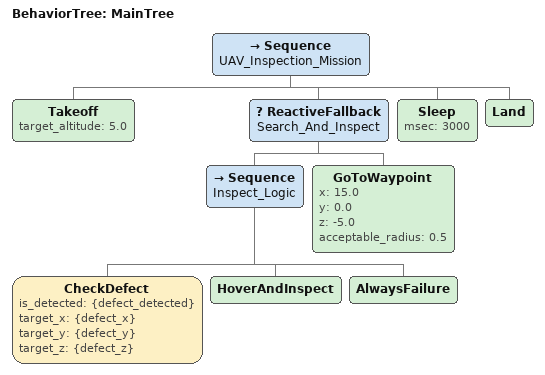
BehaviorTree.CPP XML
<root BTCPP_format="4">
    <BehaviorTree ID="MainTree">
        <Sequence name="UAV_Inspection_Mission">

            <!-- 1. 起飞 -->
            <Takeoff target_altitude="5.0"/>

            <!-- 2. 智能巡逻与反应机制 -->
            <!-- ReactiveFallback：只要上面(优先级高)成功，就打断下面(优先级低)！ -->
            <ReactiveFallback name="Search_And_Inspect">

                <!-- 优先级 1：如果发现目标，就执行悬停巡检 -->
                <Sequence name="Inspect_Logic">
                    <!-- 条件节点：看黑板，发现目标没？(通过 {is_detected} 读取黑板变量) -->
                    <CheckDefect is_detected="{defect_detected}" target_x="{defect_x}" target_y="{defect_y}" target_z="{defect_z}"/>
                    <!-- 如果发现了，瞬间进入这个动作！ -->
                    <HoverAndInspect/>
                     <!-- 拍照完成后强制报错，逼迫行为树回退到下方的巡航任务！ -->
                    <AlwaysFailure/>
                </Sequence>

                <!-- 优先级 2：如果没发现目标，就继续默默巡线飞向远方 -->
                <GoToWaypoint x="15.0" y="0.0" z="-5.0" acceptable_radius="0.5"/>

            </ReactiveFallback>

            <!-- 🔥 修复 Bug 2：任务结束后，悬停 3 秒释放物理惯性，防止直接降落翻车！ -->
            <Sleep msec="3000"/>

            <Land/>

        </Sequence>
    </BehaviorTree>
</root>
